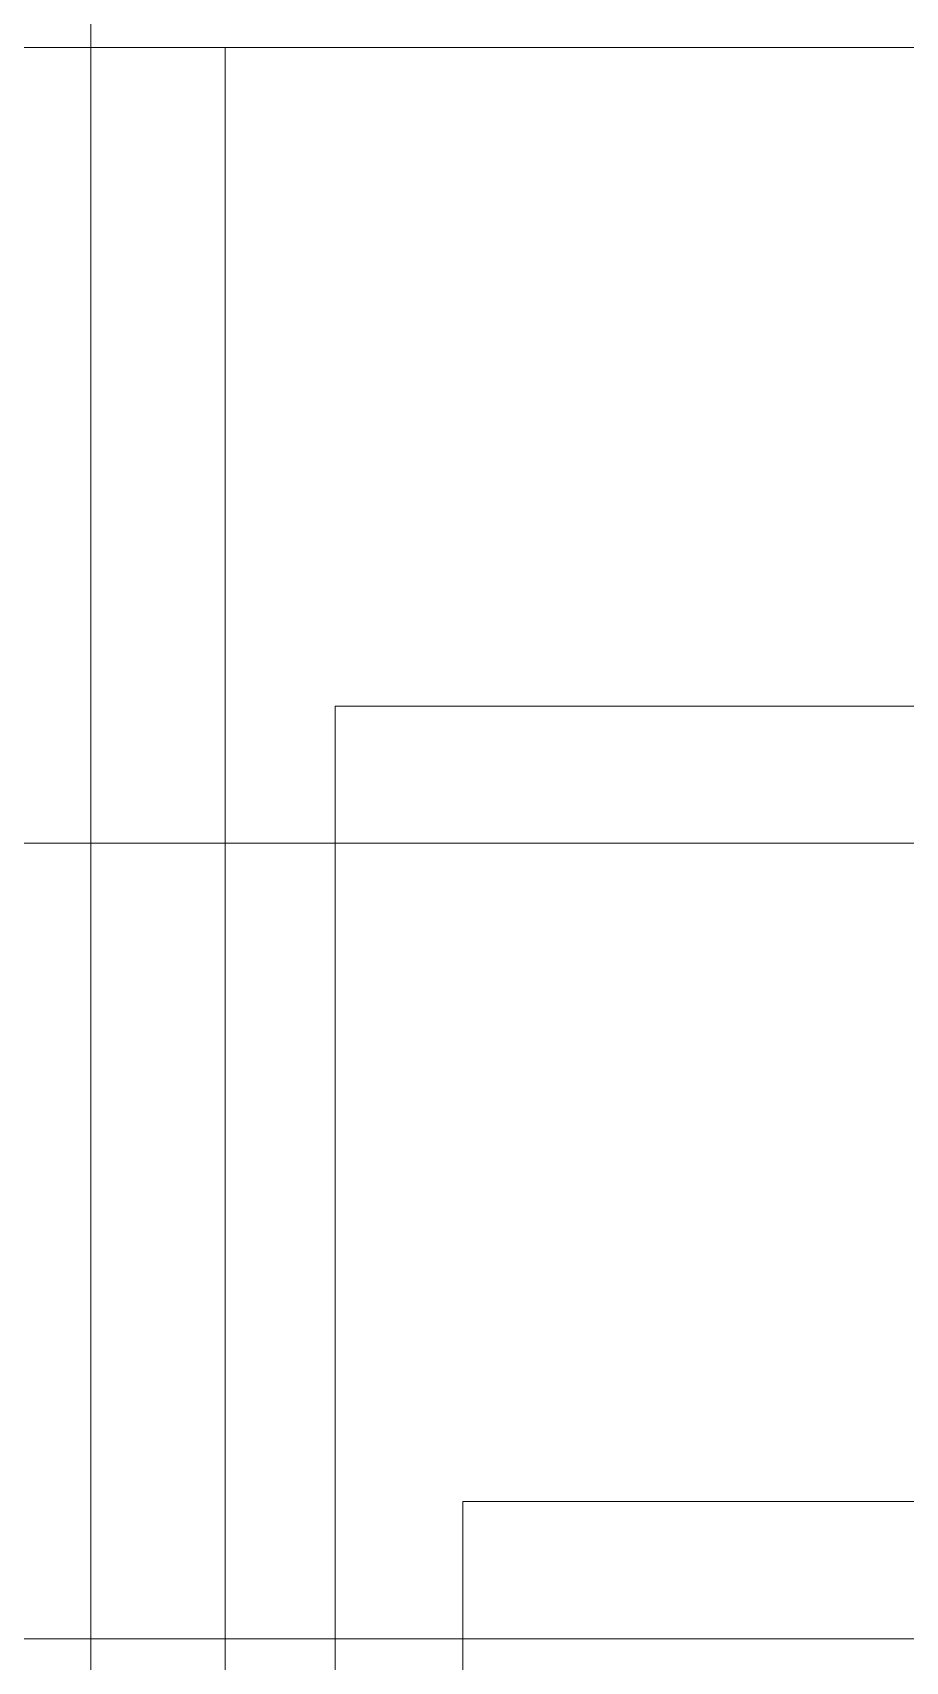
# Model space of a CAD drawing. Header units: inches. Extents: x 0.9 to 46, y 0.8 to 32.4.
# Drawn here: x 22.04 to 26.25, y 20.31 to 28.16 of the extents above; entities that cross this region are included whole.
import ezdxf

# ---------------------------------------------------------------- set-up
doc = ezdxf.new("R2010")
doc.units = ezdxf.units.IN
doc.header["$MEASUREMENT"] = 0
doc.layers.add('PDF_Geometry', color=7, linetype='Continuous')

msp = doc.modelspace()

# ---------------------------------------------------------------- linework, layer by layer
at = {"layer": 'PDF_Geometry', "lineweight": 9}
for points in [[(22.3229, 18.518), (22.3229, 29.3078), (23.6362, 29.3078), (23.6362, 29.0111)], [(23.5012, 13.1731), (23.5012, 24.9179), (26.5779, 24.9179), (26.5779, 25.7479)], [(24.1162, 13.1731), (24.1162, 21.0846), (26.5779, 21.0846), (26.5779, 21.9146)]]:
    msp.add_lwpolyline(points, dxfattribs=at)
at = {"layer": 'PDF_Geometry', "color": 8, "lineweight": 20, "true_color": 0x808080}
for points in [[(41.7374, 28.0928), (5.4416, 28.0928)], [(22.9696, 6.9499), (22.9696, 28.0928)], [(41.7374, 24.2579), (5.4416, 24.2579)], [(41.7374, 20.423), (2.7, 20.423)]]:
    msp.add_lwpolyline(points, dxfattribs=at)

doc.saveas('drawing.dxf')
